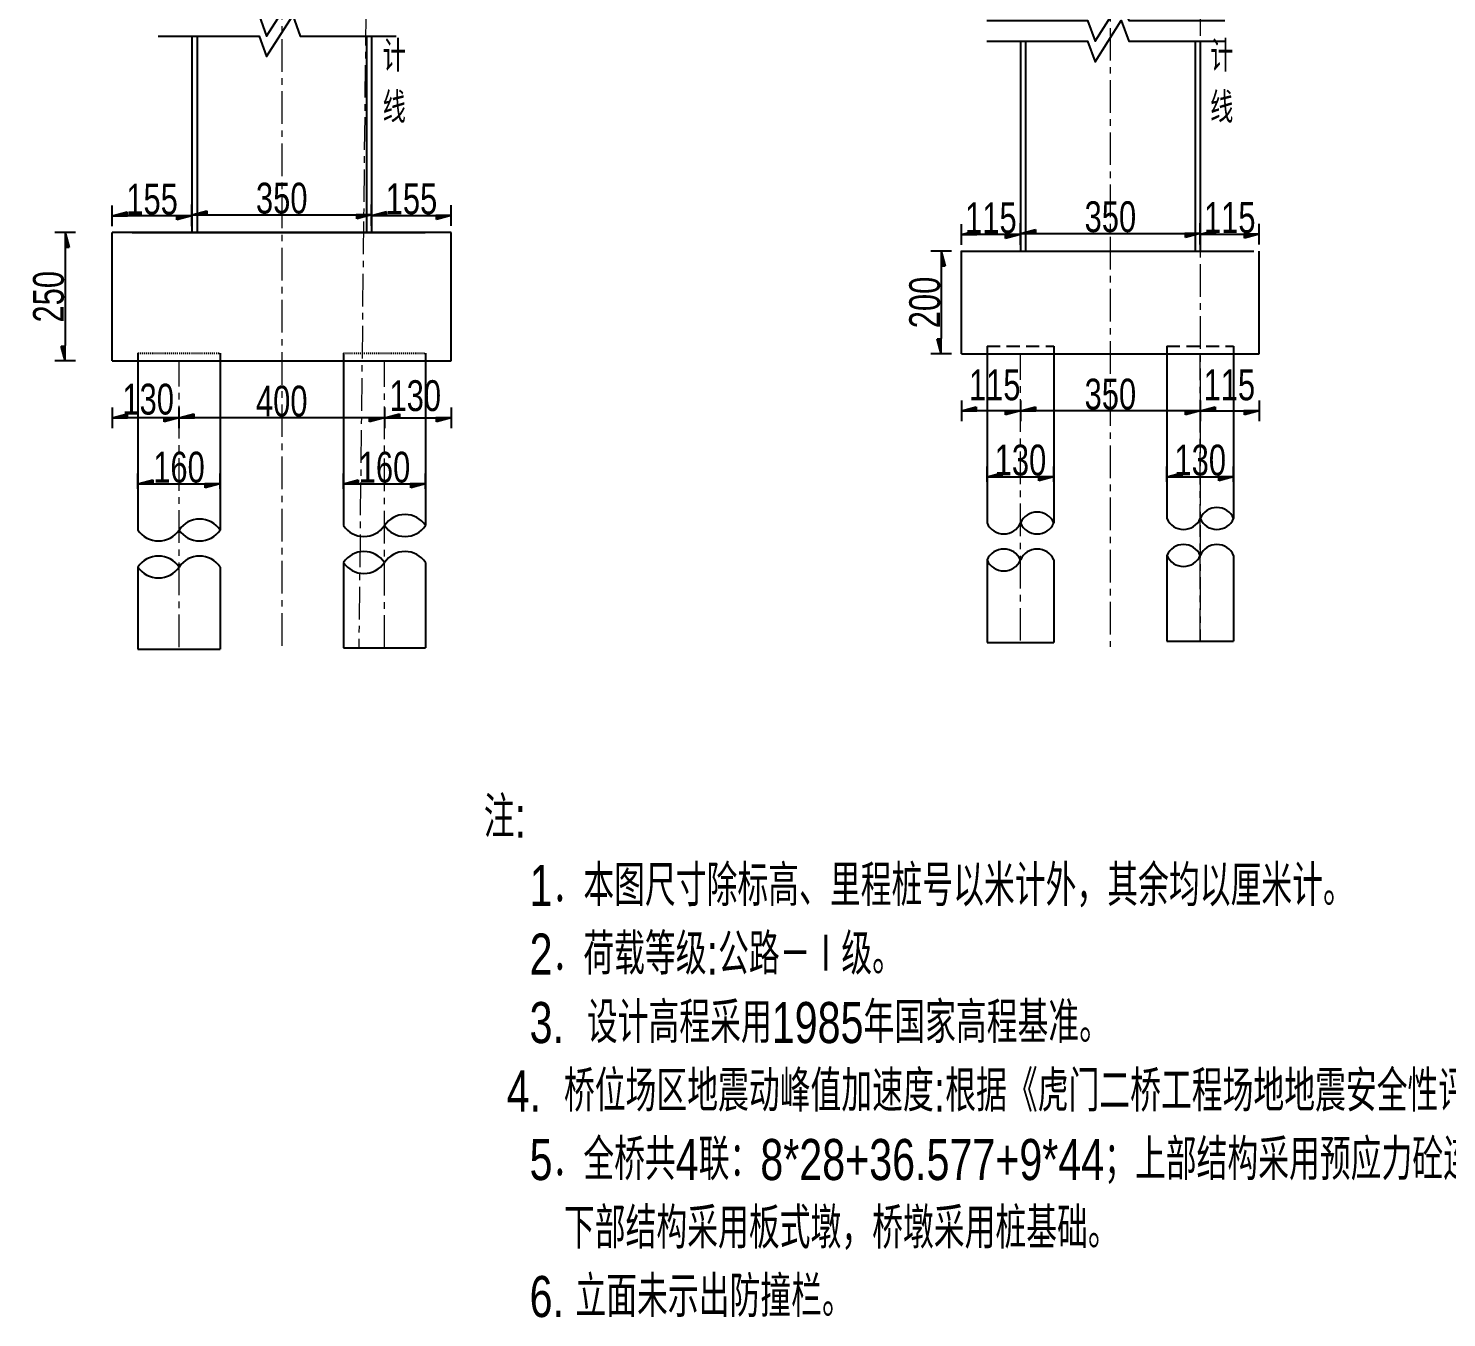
# Model space of a CAD drawing. Header units: millimetres. Extents: x 0 to 987207, y 0 to 5060561.
# Drawn here: x 494023.4 to 494161.5, y 2529962.8 to 2530088.3 of the extents above; entities that cross this region are included whole.
import ezdxf
from ezdxf.enums import TextEntityAlignment as Align

# ---------------------------------------------------------------- set-up
doc = ezdxf.new("R2010")
doc.units = ezdxf.units.MM
doc.header["$LTSCALE"] = 0.1
doc.linetypes.add('CENTER', pattern=[50.8, 31.75, -6.35, 6.35, -6.35])
doc.linetypes.add('DASHED', pattern=[19.05, 12.7, -6.35])
doc.layers.get('0').update_dxf_attribs({"linetype": 'CONTINUOUS'})
doc.layers.get('Defpoints').update_dxf_attribs({"color": 150, "linetype": 'CONTINUOUS'})
for name, color, linetype in [('1', 1, 'CONTINUOUS'), ('桥梁图表', 7, 'CONTINUOUS'), ('第1层（标注尺寸折断0.2）', 1, 'CONTINUOUS'), ('第3层（构造物外轮廓0.25~0.35）', 4, 'CONTINUOUS')]:
    doc.layers.add(name, color=color, linetype=linetype)
for name, color, linetype, lineweight in [('GC', 3, 'CONTINUOUS', 25), ('中心线', 5, 'CENTER', 18), ('文字', 7, 'CONTINUOUS', 0), ('轮廓线', 3, 'CONTINUOUS', 25)]:
    doc.layers.add(name, color=color, linetype=linetype, lineweight=lineweight)
doc.styles.add('BM_Anno', font='fsdb_e.shx', dxfattribs={"width": 0.75, "bigfont": 'hztxt.shx'})
doc.styles.add('BM_Dim', font='fsdb_e.shx', dxfattribs={"width": 0.75, "bigfont": 'hztxt.shx'})
doc.styles.add('BM_FST', font='fsdb_e.shx', dxfattribs={"width": 0.75, "bigfont": 'hztxt.shx'})
doc.dimstyles.new('1-200', dxfattribs={"dimtxt": 3, "dimasz": 1.5, "dimexe": 1, "dimexo": 0.1, "dimgap": 0.1, "dimtad": 1, "dimdec": 0, "dimlfac": 20, "dimdsep": 46, "dimtxsty": 'BM_Dim', "dimblk": 'ARR-1', "dimcen": 0.09, "dimclrd": 256, "dimclre": 256, "dimclrt": 7, "dimadec": 1, "dimazin": 2, "dimtfac": 1, "dimtdec": 0, "dimtmove": 2, "dimatfit": 3, "dimldrblk": 'ARR-1', "dimfxl": 1, "dimfxlon": 1, "dimtolj": 1, "dimtzin": 0, "dimlwd": 25, "dimarcsym": 1})

# ---------------------------------------------------------------- blocks, each defined once
blk = doc.blocks.new('ARR-1')
at = {"color": 1, "linetype": 'Continuous'}
for p, q in [((0, 0), (-1, 0)), ((0, 0), (-0.966, -0.259)), ((-0.966, -0.259), (-0.966, 0))]:
    blk.add_line(p, q, dxfattribs=at)
for points in [[(-0.966, -0.259), (-0.966, 0), (0, 0)], [(0, 0), (-0.966, 0), (-0.966, -0.259), (0, 0)], [(0, 0), (-0.966, -0.259), (-0.966, 0), (0, 0)], [(0, 0), (-0.966, -0.259), (-0.966, 0), (0, 0)]]:
    blk.add_solid(points, dxfattribs=at)
blk = doc.blocks.new('*D288')
at = {"layer": 'Defpoints', "color": 0}
for p in [(494137.47, 2530068.32), (494119.97, 2530066.59), (494137.47, 2530066.59)]:
    blk.add_point(p, dxfattribs=at)
at = {"layer": '第1层（标注尺寸折断0.2）', "lineweight": -2}
for p, q in [((494119.97, 2530067.32), (494119.97, 2530069.32)), ((494137.47, 2530067.32), (494137.47, 2530069.32))]:
    blk.add_line(p, q, dxfattribs=at)
at = {"layer": '第1层（标注尺寸折断0.2）', "lineweight": 25}
blk.add_line((494121.47, 2530068.32), (494135.97, 2530068.32), dxfattribs=at)
at = {"layer": '第1层（标注尺寸折断0.2）', "lineweight": 25, "xscale": 1.5, "yscale": 1.5, "zscale": 1.5, "rotation": 180}
blk.add_blockref('ARR-1', (494119.97, 2530068.32), dxfattribs=at)
at = {"layer": '第1层（标注尺寸折断0.2）', "lineweight": 25, "xscale": 1.5, "yscale": 1.5, "zscale": 1.5}
blk.add_blockref('ARR-1', (494137.47, 2530068.32), dxfattribs=at)
at = {"layer": '第1层（标注尺寸折断0.2）', "color": 7, "insert": (494128.72, 2530069.92), "char_height": 3, "attachment_point": 5, "style": 'BM_Dim'}
blk.add_mtext('\\A1;350', dxfattribs=at)
blk = doc.blocks.new('*D289')
at = {"layer": 'Defpoints', "color": 0}
for p in [(494114.22, 2530066.59), (494112.26, 2530056.59), (494113.42, 2530056.59)]:
    blk.add_point(p, dxfattribs=at)
at = {"layer": '第1层（标注尺寸折断0.2）', "lineweight": -2}
for p, q in [((494113.26, 2530066.59), (494111.26, 2530066.59)), ((494113.26, 2530056.59), (494111.26, 2530056.59))]:
    blk.add_line(p, q, dxfattribs=at)
at = {"layer": '第1层（标注尺寸折断0.2）', "lineweight": 25}
blk.add_line((494112.26, 2530065.09), (494112.26, 2530058.09), dxfattribs=at)
at = {"layer": '第1层（标注尺寸折断0.2）', "lineweight": 25, "xscale": 1.5, "yscale": 1.5, "zscale": 1.5}
for p, rotation in [((494112.26, 2530066.59), 90), ((494112.26, 2530056.59), 270)]:
    blk.add_blockref('ARR-1', p, dxfattribs=dict(at, rotation=rotation))
at = {"layer": '第1层（标注尺寸折断0.2）', "color": 7, "insert": (494110.66, 2530061.59), "char_height": 3, "attachment_point": 5, "rotation": 90, "style": 'BM_Dim'}
blk.add_mtext('\\A1;200', dxfattribs=at)
blk = doc.blocks.new('*D290')
at = {"layer": 'Defpoints', "color": 0}
for p in [(494119.97, 2530056.59), (494137.47, 2530056.28), (494119.97, 2530051.05)]:
    blk.add_point(p, dxfattribs=at)
at = {"layer": '第1层（标注尺寸折断0.2）', "lineweight": -2}
for p, q in [((494119.97, 2530052.05), (494119.97, 2530050.05)), ((494137.47, 2530052.05), (494137.47, 2530050.05))]:
    blk.add_line(p, q, dxfattribs=at)
at = {"layer": '第1层（标注尺寸折断0.2）', "lineweight": 25}
blk.add_line((494135.97, 2530051.05), (494121.47, 2530051.05), dxfattribs=at)
at = {"layer": '第1层（标注尺寸折断0.2）', "lineweight": 25, "xscale": 1.5, "yscale": 1.5, "zscale": 1.5, "rotation": 180}
blk.add_blockref('ARR-1', (494119.97, 2530051.05), dxfattribs=at)
at = {"layer": '第1层（标注尺寸折断0.2）', "lineweight": 25, "xscale": 1.5, "yscale": 1.5, "zscale": 1.5}
blk.add_blockref('ARR-1', (494137.47, 2530051.05), dxfattribs=at)
at = {"layer": '第1层（标注尺寸折断0.2）', "color": 7, "insert": (494128.72, 2530052.65), "char_height": 3, "attachment_point": 5, "style": 'BM_Dim'}
blk.add_mtext('\\A1;350', dxfattribs=at)
blk = doc.blocks.new('*D291')
at = {"layer": 'Defpoints', "color": 0}
for p in [(494114.22, 2530056.59), (494119.97, 2530056.59), (494114.22, 2530051.05)]:
    blk.add_point(p, dxfattribs=at)
at = {"layer": '第1层（标注尺寸折断0.2）', "lineweight": -2}
for p, q in [((494114.22, 2530052.05), (494114.22, 2530050.05)), ((494119.97, 2530052.05), (494119.97, 2530050.05))]:
    blk.add_line(p, q, dxfattribs=at)
at = {"layer": '第1层（标注尺寸折断0.2）', "lineweight": 25}
blk.add_line((494118.47, 2530051.05), (494115.72, 2530051.05), dxfattribs=at)
at = {"layer": '第1层（标注尺寸折断0.2）', "lineweight": 25, "xscale": 1.5, "yscale": 1.5, "zscale": 1.5, "rotation": 180}
blk.add_blockref('ARR-1', (494114.22, 2530051.05), dxfattribs=at)
at = {"layer": '第1层（标注尺寸折断0.2）', "lineweight": 25, "xscale": 1.5, "yscale": 1.5, "zscale": 1.5}
blk.add_blockref('ARR-1', (494119.97, 2530051.05), dxfattribs=at)
at = {"layer": '第1层（标注尺寸折断0.2）', "color": 7, "insert": (494117.46, 2530053.55), "char_height": 3, "attachment_point": 5, "style": 'BM_Dim'}
blk.add_mtext('\\A1;115', dxfattribs=at)
blk = doc.blocks.new('*D292')
at = {"layer": 'Defpoints', "color": 0}
for p in [(494137.47, 2530056.59), (494143.22, 2530056.59), (494143.22, 2530051.05)]:
    blk.add_point(p, dxfattribs=at)
at = {"layer": '第1层（标注尺寸折断0.2）', "lineweight": -2}
for p, q in [((494137.47, 2530052.05), (494137.47, 2530050.05)), ((494143.22, 2530052.05), (494143.22, 2530050.05))]:
    blk.add_line(p, q, dxfattribs=at)
at = {"layer": '第1层（标注尺寸折断0.2）', "lineweight": 25}
blk.add_line((494138.97, 2530051.05), (494141.72, 2530051.05), dxfattribs=at)
at = {"layer": '第1层（标注尺寸折断0.2）', "lineweight": 25, "xscale": 1.5, "yscale": 1.5, "zscale": 1.5, "rotation": 180}
blk.add_blockref('ARR-1', (494137.47, 2530051.05), dxfattribs=at)
at = {"layer": '第1层（标注尺寸折断0.2）', "lineweight": 25, "xscale": 1.5, "yscale": 1.5, "zscale": 1.5}
blk.add_blockref('ARR-1', (494143.22, 2530051.05), dxfattribs=at)
at = {"layer": '第1层（标注尺寸折断0.2）', "color": 7, "insert": (494140.3, 2530053.55), "char_height": 3, "attachment_point": 5, "style": 'BM_Dim'}
blk.add_mtext('\\A1;115', dxfattribs=at)
blk = doc.blocks.new('*D293')
at = {"layer": '1', "linetype": 'Continuous', "lineweight": -2}
for p, q in [((494116.72, 2530044.13), (494116.72, 2530045.63)), ((494123.22, 2530044.13), (494123.22, 2530045.63))]:
    blk.add_line(p, q, dxfattribs=at)
at = {"layer": '1', "linetype": 'Continuous', "lineweight": 25}
blk.add_line((494118.22, 2530044.63), (494121.72, 2530044.63), dxfattribs=at)
at = {"layer": 'Defpoints', "color": 0, "linetype": 'Continuous'}
for p in [(494123.22, 2530044.63), (494116.72, 2530044.03), (494123.22, 2530044.03)]:
    blk.add_point(p, dxfattribs=at)
at = {"layer": '1', "linetype": 'Continuous', "lineweight": 25, "xscale": 1.5, "yscale": 1.5, "zscale": 1.5, "rotation": 180}
blk.add_blockref('ARR-1', (494116.72, 2530044.63), dxfattribs=at)
at = {"layer": '1', "linetype": 'Continuous', "lineweight": 25, "xscale": 1.5, "yscale": 1.5, "zscale": 1.5}
blk.add_blockref('ARR-1', (494123.22, 2530044.63), dxfattribs=at)
at = {"layer": '1', "color": 7, "linetype": 'Continuous', "insert": (494119.97, 2530046.23), "char_height": 3, "attachment_point": 5, "style": 'BM_Dim'}
blk.add_mtext('\\A1;130', dxfattribs=at)
blk = doc.blocks.new('*D294')
at = {"layer": '1', "linetype": 'Continuous', "lineweight": -2}
for p, q in [((494134.22, 2530044.13), (494134.22, 2530045.63)), ((494140.72, 2530044.13), (494140.72, 2530045.63))]:
    blk.add_line(p, q, dxfattribs=at)
at = {"layer": '1', "linetype": 'Continuous', "lineweight": 25}
blk.add_line((494135.72, 2530044.63), (494139.22, 2530044.63), dxfattribs=at)
at = {"layer": 'Defpoints', "color": 0, "linetype": 'Continuous'}
for p in [(494140.72, 2530044.63), (494134.22, 2530044.03), (494140.72, 2530044.03)]:
    blk.add_point(p, dxfattribs=at)
at = {"layer": '1', "linetype": 'Continuous', "lineweight": 25, "xscale": 1.5, "yscale": 1.5, "zscale": 1.5, "rotation": 180}
blk.add_blockref('ARR-1', (494134.22, 2530044.63), dxfattribs=at)
at = {"layer": '1', "linetype": 'Continuous', "lineweight": 25, "xscale": 1.5, "yscale": 1.5, "zscale": 1.5}
blk.add_blockref('ARR-1', (494140.72, 2530044.63), dxfattribs=at)
at = {"layer": '1', "color": 7, "linetype": 'Continuous', "insert": (494137.47, 2530046.23), "char_height": 3, "attachment_point": 5, "style": 'BM_Dim'}
blk.add_mtext('\\A1;130', dxfattribs=at)
blk = doc.blocks.new('*D295')
at = {"layer": '1', "linetype": 'Continuous', "lineweight": -2}
for p, q in [((494114.22, 2530067.21), (494114.22, 2530069.21)), ((494119.97, 2530067.21), (494119.97, 2530069.21))]:
    blk.add_line(p, q, dxfattribs=at)
at = {"layer": '1', "linetype": 'Continuous', "lineweight": 25}
blk.add_line((494118.47, 2530068.21), (494115.72, 2530068.21), dxfattribs=at)
at = {"layer": 'Defpoints', "color": 0, "linetype": 'Continuous'}
for p in [(494114.22, 2530068.21), (494114.22, 2530066.59), (494119.97, 2530066.59)]:
    blk.add_point(p, dxfattribs=at)
at = {"layer": '1', "linetype": 'Continuous', "lineweight": 25, "xscale": 1.5, "yscale": 1.5, "zscale": 1.5, "rotation": 180}
blk.add_blockref('ARR-1', (494114.22, 2530068.21), dxfattribs=at)
at = {"layer": '1', "linetype": 'Continuous', "lineweight": 25, "xscale": 1.5, "yscale": 1.5, "zscale": 1.5}
blk.add_blockref('ARR-1', (494119.97, 2530068.21), dxfattribs=at)
at = {"layer": '1', "color": 7, "linetype": 'Continuous', "insert": (494117.09, 2530069.81), "char_height": 3, "attachment_point": 5, "style": 'BM_Dim'}
blk.add_mtext('\\A1;115', dxfattribs=at)
blk = doc.blocks.new('*D296')
at = {"layer": '1', "linetype": 'Continuous', "lineweight": -2}
for p, q in [((494137.47, 2530067.24), (494137.47, 2530069.24)), ((494143.22, 2530067.24), (494143.22, 2530069.24))]:
    blk.add_line(p, q, dxfattribs=at)
at = {"layer": '1', "linetype": 'Continuous', "lineweight": 25}
blk.add_line((494138.97, 2530068.24), (494141.72, 2530068.24), dxfattribs=at)
at = {"layer": 'Defpoints', "color": 0, "linetype": 'Continuous'}
for p in [(494143.22, 2530068.24), (494137.47, 2530066.59), (494143.22, 2530066.59)]:
    blk.add_point(p, dxfattribs=at)
at = {"layer": '1', "linetype": 'Continuous', "lineweight": 25, "xscale": 1.5, "yscale": 1.5, "zscale": 1.5, "rotation": 180}
blk.add_blockref('ARR-1', (494137.47, 2530068.24), dxfattribs=at)
at = {"layer": '1', "linetype": 'Continuous', "lineweight": 25, "xscale": 1.5, "yscale": 1.5, "zscale": 1.5}
blk.add_blockref('ARR-1', (494143.22, 2530068.24), dxfattribs=at)
at = {"layer": '1', "color": 7, "linetype": 'Continuous', "insert": (494140.34, 2530069.84), "char_height": 3, "attachment_point": 5, "style": 'BM_Dim'}
blk.add_mtext('\\A1;115', dxfattribs=at)
blk = doc.blocks.new('*D366')
at = {"layer": '1', "linetype": 'Continuous', "lineweight": -2}
for p, q in [((494039.31, 2530069.13), (494039.31, 2530071.13)), ((494056.81, 2530069.13), (494056.81, 2530071.13))]:
    blk.add_line(p, q, dxfattribs=at)
at = {"layer": '1', "linetype": 'Continuous', "lineweight": 25}
blk.add_line((494040.81, 2530070.13), (494055.31, 2530070.13), dxfattribs=at)
at = {"layer": 'Defpoints', "color": 0, "linetype": 'Continuous'}
for p in [(494056.81, 2530070.13), (494039.31, 2530068.4), (494056.81, 2530068.4)]:
    blk.add_point(p, dxfattribs=at)
at = {"layer": '1', "linetype": 'Continuous', "lineweight": 25, "xscale": 1.5, "yscale": 1.5, "zscale": 1.5, "rotation": 180}
blk.add_blockref('ARR-1', (494039.31, 2530070.13), dxfattribs=at)
at = {"layer": '1', "linetype": 'Continuous', "lineweight": 25, "xscale": 1.5, "yscale": 1.5, "zscale": 1.5}
blk.add_blockref('ARR-1', (494056.81, 2530070.13), dxfattribs=at)
at = {"layer": '1', "color": 7, "linetype": 'Continuous', "insert": (494048.06, 2530071.73), "char_height": 3, "attachment_point": 5, "style": 'BM_Dim'}
blk.add_mtext('\\A1;350', dxfattribs=at)
blk = doc.blocks.new('*D367')
at = {"layer": '1', "linetype": 'Continuous', "lineweight": -2}
for p, q in [((494027.97, 2530068.4), (494025.97, 2530068.4)), ((494027.97, 2530055.9), (494025.97, 2530055.9))]:
    blk.add_line(p, q, dxfattribs=at)
at = {"layer": '1', "linetype": 'Continuous', "lineweight": 25}
blk.add_line((494026.97, 2530066.9), (494026.97, 2530057.4), dxfattribs=at)
at = {"layer": 'Defpoints', "color": 0, "linetype": 'Continuous'}
for p in [(494028.93, 2530068.4), (494026.97, 2530055.9), (494031.56, 2530055.9)]:
    blk.add_point(p, dxfattribs=at)
at = {"layer": '1', "linetype": 'Continuous', "lineweight": 25, "xscale": 1.5, "yscale": 1.5, "zscale": 1.5}
for p, rotation in [((494026.97, 2530068.4), 90), ((494026.97, 2530055.9), 270)]:
    blk.add_blockref('ARR-1', p, dxfattribs=dict(at, rotation=rotation))
at = {"layer": '1', "color": 7, "linetype": 'Continuous', "insert": (494025.37, 2530062.15), "char_height": 3, "attachment_point": 5, "rotation": 90, "style": 'BM_Dim'}
blk.add_mtext('\\A1;250', dxfattribs=at)
blk = doc.blocks.new('*D368')
at = {"layer": 'Defpoints', "color": 0}
for p in [(494038.06, 2530055.9), (494058.06, 2530055.9), (494038.06, 2530050.37)]:
    blk.add_point(p, dxfattribs=at)
at = {"layer": '第1层（标注尺寸折断0.2）', "lineweight": -2}
for p, q in [((494038.06, 2530051.37), (494038.06, 2530049.37)), ((494058.06, 2530051.37), (494058.06, 2530049.37))]:
    blk.add_line(p, q, dxfattribs=at)
at = {"layer": '第1层（标注尺寸折断0.2）', "lineweight": 25}
blk.add_line((494056.56, 2530050.37), (494039.56, 2530050.37), dxfattribs=at)
at = {"layer": '第1层（标注尺寸折断0.2）', "lineweight": 25, "xscale": 1.5, "yscale": 1.5, "zscale": 1.5, "rotation": 180}
blk.add_blockref('ARR-1', (494038.06, 2530050.37), dxfattribs=at)
at = {"layer": '第1层（标注尺寸折断0.2）', "lineweight": 25, "xscale": 1.5, "yscale": 1.5, "zscale": 1.5}
blk.add_blockref('ARR-1', (494058.06, 2530050.37), dxfattribs=at)
at = {"layer": '第1层（标注尺寸折断0.2）', "color": 7, "insert": (494048.06, 2530051.97), "char_height": 3, "attachment_point": 5, "style": 'BM_Dim'}
blk.add_mtext('\\A1;400', dxfattribs=at)
blk = doc.blocks.new('*D369')
at = {"layer": 'Defpoints', "color": 0}
for p in [(494031.56, 2530055.9), (494038.06, 2530055.9), (494031.56, 2530050.37)]:
    blk.add_point(p, dxfattribs=at)
at = {"layer": '第1层（标注尺寸折断0.2）', "lineweight": -2}
for p, q in [((494031.56, 2530051.37), (494031.56, 2530049.37)), ((494038.06, 2530051.37), (494038.06, 2530049.37))]:
    blk.add_line(p, q, dxfattribs=at)
at = {"layer": '第1层（标注尺寸折断0.2）', "lineweight": 25}
blk.add_line((494036.56, 2530050.37), (494033.06, 2530050.37), dxfattribs=at)
at = {"layer": '第1层（标注尺寸折断0.2）', "lineweight": 25, "xscale": 1.5, "yscale": 1.5, "zscale": 1.5, "rotation": 180}
blk.add_blockref('ARR-1', (494031.56, 2530050.37), dxfattribs=at)
at = {"layer": '第1层（标注尺寸折断0.2）', "lineweight": 25, "xscale": 1.5, "yscale": 1.5, "zscale": 1.5}
blk.add_blockref('ARR-1', (494038.06, 2530050.37), dxfattribs=at)
at = {"layer": '第1层（标注尺寸折断0.2）', "color": 7, "insert": (494035.06, 2530052.16), "char_height": 3, "attachment_point": 5, "style": 'BM_Dim'}
blk.add_mtext('\\A1;130', dxfattribs=at)
blk = doc.blocks.new('*D370')
at = {"layer": 'Defpoints', "color": 0}
for p in [(494058.06, 2530055.9), (494064.56, 2530055.9), (494064.56, 2530050.37)]:
    blk.add_point(p, dxfattribs=at)
at = {"layer": '第1层（标注尺寸折断0.2）', "lineweight": -2}
for p, q in [((494058.06, 2530051.37), (494058.06, 2530049.37)), ((494064.56, 2530051.37), (494064.56, 2530049.37))]:
    blk.add_line(p, q, dxfattribs=at)
at = {"layer": '第1层（标注尺寸折断0.2）', "lineweight": 25}
blk.add_line((494059.56, 2530050.37), (494063.06, 2530050.37), dxfattribs=at)
at = {"layer": '第1层（标注尺寸折断0.2）', "lineweight": 25, "xscale": 1.5, "yscale": 1.5, "zscale": 1.5, "rotation": 180}
blk.add_blockref('ARR-1', (494058.06, 2530050.37), dxfattribs=at)
at = {"layer": '第1层（标注尺寸折断0.2）', "lineweight": 25, "xscale": 1.5, "yscale": 1.5, "zscale": 1.5}
blk.add_blockref('ARR-1', (494064.56, 2530050.37), dxfattribs=at)
at = {"layer": '第1层（标注尺寸折断0.2）', "color": 7, "insert": (494061.06, 2530052.5), "char_height": 3, "attachment_point": 5, "style": 'BM_Dim'}
blk.add_mtext('\\A1;130', dxfattribs=at)
blk = doc.blocks.new('*D371')
at = {"layer": '1', "linetype": 'Continuous', "lineweight": -2}
for p, q in [((494034.06, 2530043.45), (494034.06, 2530044.94)), ((494042.06, 2530043.45), (494042.06, 2530044.94))]:
    blk.add_line(p, q, dxfattribs=at)
at = {"layer": '1', "linetype": 'Continuous', "lineweight": 25}
blk.add_line((494035.56, 2530043.94), (494040.56, 2530043.94), dxfattribs=at)
at = {"layer": 'Defpoints', "color": 0, "linetype": 'Continuous'}
for p in [(494034.06, 2530043.35), (494042.06, 2530043.94), (494042.06, 2530043.35)]:
    blk.add_point(p, dxfattribs=at)
at = {"layer": '1', "linetype": 'Continuous', "lineweight": 25, "xscale": 1.5, "yscale": 1.5, "zscale": 1.5, "rotation": 180}
blk.add_blockref('ARR-1', (494034.06, 2530043.94), dxfattribs=at)
at = {"layer": '1', "linetype": 'Continuous', "lineweight": 25, "xscale": 1.5, "yscale": 1.5, "zscale": 1.5}
blk.add_blockref('ARR-1', (494042.06, 2530043.94), dxfattribs=at)
at = {"layer": '1', "color": 7, "linetype": 'Continuous', "insert": (494038.06, 2530045.54), "char_height": 3, "attachment_point": 5, "style": 'BM_Dim'}
blk.add_mtext('\\A1;160', dxfattribs=at)
blk = doc.blocks.new('*D372')
at = {"layer": '1', "linetype": 'Continuous', "lineweight": -2}
for p, q in [((494054.06, 2530043.45), (494054.06, 2530044.94)), ((494062.06, 2530043.45), (494062.06, 2530044.94))]:
    blk.add_line(p, q, dxfattribs=at)
at = {"layer": '1', "linetype": 'Continuous', "lineweight": 25}
blk.add_line((494055.56, 2530043.94), (494060.56, 2530043.94), dxfattribs=at)
at = {"layer": 'Defpoints', "color": 0, "linetype": 'Continuous'}
for p in [(494054.06, 2530043.35), (494062.06, 2530043.94), (494062.06, 2530043.35)]:
    blk.add_point(p, dxfattribs=at)
at = {"layer": '1', "linetype": 'Continuous', "lineweight": 25, "xscale": 1.5, "yscale": 1.5, "zscale": 1.5, "rotation": 180}
blk.add_blockref('ARR-1', (494054.06, 2530043.94), dxfattribs=at)
at = {"layer": '1', "linetype": 'Continuous', "lineweight": 25, "xscale": 1.5, "yscale": 1.5, "zscale": 1.5}
blk.add_blockref('ARR-1', (494062.06, 2530043.94), dxfattribs=at)
at = {"layer": '1', "color": 7, "linetype": 'Continuous', "insert": (494058.06, 2530045.54), "char_height": 3, "attachment_point": 5, "style": 'BM_Dim'}
blk.add_mtext('\\A1;160', dxfattribs=at)
blk = doc.blocks.new('*D373')
at = {"layer": '1', "linetype": 'Continuous', "lineweight": -2}
for p, q in [((494031.56, 2530069.03), (494031.56, 2530071.03)), ((494039.31, 2530069.03), (494039.31, 2530071.03))]:
    blk.add_line(p, q, dxfattribs=at)
at = {"layer": '1', "linetype": 'Continuous', "lineweight": 25}
blk.add_line((494037.81, 2530070.03), (494033.06, 2530070.03), dxfattribs=at)
at = {"layer": 'Defpoints', "color": 0, "linetype": 'Continuous'}
for p in [(494031.56, 2530070.03), (494031.56, 2530068.4), (494039.31, 2530068.4)]:
    blk.add_point(p, dxfattribs=at)
at = {"layer": '1', "linetype": 'Continuous', "lineweight": 25, "xscale": 1.5, "yscale": 1.5, "zscale": 1.5, "rotation": 180}
blk.add_blockref('ARR-1', (494031.56, 2530070.03), dxfattribs=at)
at = {"layer": '1', "linetype": 'Continuous', "lineweight": 25, "xscale": 1.5, "yscale": 1.5, "zscale": 1.5}
blk.add_blockref('ARR-1', (494039.31, 2530070.03), dxfattribs=at)
at = {"layer": '1', "color": 7, "linetype": 'Continuous', "insert": (494035.44, 2530071.63), "char_height": 3, "attachment_point": 5, "style": 'BM_Dim'}
blk.add_mtext('\\A1;155', dxfattribs=at)
blk = doc.blocks.new('*D374')
at = {"layer": '1', "linetype": 'Continuous', "lineweight": -2}
for p, q in [((494056.81, 2530069.06), (494056.81, 2530071.06)), ((494064.56, 2530069.06), (494064.56, 2530071.06))]:
    blk.add_line(p, q, dxfattribs=at)
at = {"layer": '1', "linetype": 'Continuous', "lineweight": 25}
blk.add_line((494058.31, 2530070.06), (494063.06, 2530070.06), dxfattribs=at)
at = {"layer": 'Defpoints', "color": 0, "linetype": 'Continuous'}
for p in [(494064.56, 2530070.06), (494056.81, 2530068.4), (494064.56, 2530068.4)]:
    blk.add_point(p, dxfattribs=at)
at = {"layer": '1', "linetype": 'Continuous', "lineweight": 25, "xscale": 1.5, "yscale": 1.5, "zscale": 1.5, "rotation": 180}
blk.add_blockref('ARR-1', (494056.81, 2530070.06), dxfattribs=at)
at = {"layer": '1', "linetype": 'Continuous', "lineweight": 25, "xscale": 1.5, "yscale": 1.5, "zscale": 1.5}
blk.add_blockref('ARR-1', (494064.56, 2530070.06), dxfattribs=at)
at = {"layer": '1', "color": 7, "linetype": 'Continuous', "insert": (494060.69, 2530071.66), "char_height": 3, "attachment_point": 5, "style": 'BM_Dim'}
blk.add_mtext('\\A1;155', dxfattribs=at)

msp = doc.modelspace()

# ---------------------------------------------------------------- linework, layer by layer
at = {"layer": '1', "color": 1, "linetype": 'DASHED', "ltscale": 0.01}
for p, q in [((494034.0631, 2530056.6533), (494042.0631, 2530056.6533)), ((494054.0631, 2530056.6533), (494062.0631, 2530056.6533))]:
    msp.add_line(p, q, dxfattribs=at)
at = {"layer": 'GC', "color": 4, "linetype": 'DASHED'}
for p, q in [((494116.7193, 2530057.339), (494123.2193, 2530057.339)), ((494134.2193, 2530057.339), (494140.7193, 2530057.339))]:
    msp.add_line(p, q, dxfattribs=at)
at = {"layer": '中心线'}
for p, q in [((494137.4586, 2530146.6049), (494137.4693, 2530028.6171)), ((494056.8116, 2530140.5857), (494055.5616, 2530027.9727)), ((494048.0631, 2530122.7929), (494048.0631, 2530027.7578)), ((494128.7101, 2530118.7929), (494128.7101, 2530028.0754)), ((494119.9693, 2530028.6706), (494119.9693, 2530056.589)), ((494137.4693, 2530028.6171), (494137.4693, 2530056.589)), ((494038.0631, 2530028.0262), (494038.0631, 2530055.9033)), ((494058.0631, 2530027.9727), (494058.0631, 2530055.9033))]:
    msp.add_line(p, q, dxfattribs=at)
at = {"layer": '桥梁图表', "color": 1, "linetype": 'Continuous'}
for points in [[(494036.037, 2530089.5278), (494045.8627, 2530089.5278), (494046.5907, 2530087.5278), (494049.1348, 2530091.5278), (494049.8627, 2530089.5278), (494059.2146, 2530089.5278)], [(494116.684, 2530089.0278), (494126.5097, 2530089.0278), (494127.2377, 2530087.0278), (494129.7818, 2530091.0278), (494130.5097, 2530089.0278), (494139.8616, 2530089.0278)], [(494036.037, 2530087.5278), (494045.8627, 2530087.5278), (494046.5907, 2530085.5278), (494049.1348, 2530089.5278), (494049.8627, 2530087.5278), (494059.2146, 2530087.5278)], [(494116.684, 2530087.0278), (494126.5097, 2530087.0278), (494127.2377, 2530085.0278), (494129.7818, 2530089.0278), (494130.5097, 2530087.0278), (494139.8616, 2530087.0278)]]:
    msp.add_lwpolyline(points, dxfattribs=at)
at = {"layer": '第1层（标注尺寸折断0.2）'}
for centre, radius, start, end in [((494139.0943, 2530039.858), 1.7711, 23.435239, 156.564761), ((494040.0631, 2530038.0963), 2.4083, 33.85308, 146.14692), ((494060.0631, 2530038.5351), 2.4083, 33.85308, 146.14692), ((494118.3443, 2530040.828), 1.7711, 203.435239, 336.564761), ((494121.5943, 2530039.4192), 1.7711, 23.435239, 156.564761), ((494121.5943, 2530040.828), 1.7711, 203.435239, 336.564761), ((494135.8443, 2530041.2668), 1.7711, 203.435239, 336.564761), ((494139.0943, 2530041.2668), 1.7711, 203.435239, 336.564761), ((494036.0631, 2530040.7794), 2.4083, 213.85308, 326.14692), ((494040.0631, 2530040.7794), 2.4083, 213.85308, 326.14692), ((494056.0631, 2530041.2182), 2.4083, 213.85308, 326.14692), ((494060.0631, 2530041.2182), 2.4083, 213.85308, 326.14692), ((494056.0631, 2530034.9351), 2.4083, 33.853081, 146.146919), ((494060.0631, 2530034.9351), 2.4083, 33.85308, 146.14692), ((494118.3443, 2530035.8192), 1.7711, 23.43524, 156.56476), ((494121.5943, 2530035.8192), 1.7711, 23.435238, 156.564762), ((494135.8443, 2530036.258), 1.7711, 23.43524, 156.56476), ((494139.0943, 2530036.258), 1.7711, 23.435238, 156.564762), ((494036.0631, 2530034.4963), 2.4083, 33.853081, 146.146919), ((494040.0631, 2530034.4963), 2.4083, 33.85308, 146.14692), ((494056.0631, 2530037.6182), 2.4083, 213.85308, 326.14692), ((494118.3443, 2530037.228), 1.7711, 203.435239, 336.564761), ((494135.8443, 2530037.6668), 1.7711, 203.435239, 336.564761), ((494036.0631, 2530037.1794), 2.4083, 213.85308, 326.14692)]:
    msp.add_arc(centre, radius, start, end, dxfattribs=at)
at = {"layer": '第3层（构造物外轮廓0.25~0.35）'}
for p, q in [((494039.3131, 2530087.5278), (494039.3131, 2530068.4203)), ((494039.8131, 2530087.5278), (494039.8131, 2530068.4203)), ((494056.3131, 2530087.5278), (494056.3131, 2530068.4203)), ((494056.8131, 2530087.5278), (494056.8131, 2530068.4203)), ((494119.9601, 2530087.0278), (494119.9601, 2530066.589)), ((494120.4601, 2530087.0278), (494120.4601, 2530066.589)), ((494136.9601, 2530087.0278), (494136.9601, 2530066.589)), ((494137.4601, 2530087.0278), (494137.4601, 2530066.589)), ((494064.5631, 2530068.4033), (494031.5631, 2530068.4033)), ((494031.5631, 2530055.9033), (494031.5631, 2530068.4033)), ((494064.5631, 2530055.9033), (494064.5631, 2530068.4033)), ((494114.1693, 2530066.589), (494142.6693, 2530066.589)), ((494114.2193, 2530056.589), (494114.2193, 2530066.589)), ((494143.2193, 2530056.589), (494143.2193, 2530066.589)), ((494034.0631, 2530056.6533), (494034.0631, 2530039.4379)), ((494042.0631, 2530056.6533), (494042.0631, 2530039.4379)), ((494054.0631, 2530056.6533), (494054.0631, 2530039.8766)), ((494062.0631, 2530056.6533), (494062.0631, 2530039.8766)), ((494114.2193, 2530056.589), (494143.2193, 2530056.589)), ((494116.7193, 2530057.339), (494116.7193, 2530040.1236)), ((494123.2193, 2530057.339), (494123.2193, 2530040.1236)), ((494134.2193, 2530057.339), (494134.2193, 2530040.5624)), ((494140.7193, 2530057.339), (494140.7193, 2530040.5624)), ((494031.5631, 2530055.9033), (494064.5631, 2530055.9033)), ((494054.0631, 2530036.2766), (494054.0631, 2530027.9727)), ((494062.0631, 2530036.2766), (494062.0631, 2530027.9727)), ((494116.7193, 2530036.5236), (494116.7193, 2530028.4794)), ((494123.2193, 2530036.5236), (494123.2193, 2530028.4794)), ((494134.2193, 2530036.9624), (494134.2193, 2530028.6171)), ((494140.7193, 2530036.9624), (494140.7193, 2530028.6171)), ((494034.0631, 2530035.8379), (494034.0631, 2530027.835)), ((494042.0631, 2530035.8379), (494042.0631, 2530027.835)), ((494034.0631, 2530027.835), (494042.0631, 2530027.835)), ((494054.0631, 2530027.9727), (494062.0631, 2530027.9727)), ((494116.7193, 2530028.4794), (494123.2193, 2530028.4794)), ((494134.2193, 2530028.6171), (494140.7193, 2530028.6171))]:
    msp.add_line(p, q, dxfattribs=at)
at = {"layer": '轮廓线'}
for p, q in [((494033.5131, 2530068.4033), (494062.0131, 2530068.4033)), ((494054.0631, 2530036.2766), (494054.0631, 2530031.8635)), ((494062.0631, 2530036.2766), (494062.0631, 2530031.8635)), ((494116.7193, 2530036.5236), (494116.7193, 2530032.1105)), ((494123.2193, 2530036.5236), (494123.2193, 2530032.1105)), ((494134.2193, 2530036.9624), (494134.2193, 2530032.5492)), ((494140.7193, 2530036.9624), (494140.7193, 2530032.5492)), ((494034.0631, 2530035.8379), (494034.0631, 2530031.4247)), ((494042.0631, 2530035.8379), (494042.0631, 2530031.4247))]:
    msp.add_line(p, q, dxfattribs=at)

# ---------------------------------------------------------------- texts
at = {"layer": '文字', "style": 'BM_FST', "width": 0.75}
for s, p in [('计', (494057.8882, 2530085.5712)), ('计', (494138.4352, 2530085.5712)), ('线', (494057.8882, 2530080.5712)), ('线', (494138.4352, 2530080.5712))]:
    msp.add_text(s, height=3, dxfattribs=at).set_placement(p, align=Align.MIDDLE_LEFT)
at = {"layer": '文字', "insert": (494067.7281, 2530013.4946), "char_height": 4, "attachment_point": 1, "style": 'BM_Anno'}
msp.add_mtext('注:\\P    1．本图尺寸除标高、里程桩号以米计外，其余均以厘米计。\\P    2．荷载等级:公路－Ⅰ级。\\P    3.  设计高程采用1985年国家高程基准。\\P  4.  桥位场区地震动峰值加速度:根据《虎门二桥工程场地地震安全性评价报告》50年超越概率10%的基岩地震动峰值加速度为0.08g。\\P    5．全桥共4联：8*28+36.577+9*44；上部结构采用预应力砼连续刚构箱梁；\\P       下部结构采用板式墩，桥墩采用桩基础。\\P    6. 立面未示出防撞栏。', dxfattribs=at)

# ---------------------------------------------------------------- dimensions: what is measured, and where the dimension line sits
at = {"layer": '1', "color": 1, "linetype": 'Continuous'}
for base, p1, p2, picture, middle in [((494031.5631, 2530070.0259), (494039.3131, 2530068.4033), (494031.5631, 2530068.4033), '*D373', (494035.4381, 2530071.6259)), ((494056.8131, 2530070.1312), (494039.3131, 2530068.4033), (494056.8131, 2530068.4033), '*D366', (494048.0631, 2530071.7312)), ((494064.5631, 2530070.0588), (494056.8131, 2530068.4033), (494064.5631, 2530068.4033), '*D374', (494060.6881, 2530071.6588)), ((494114.2193, 2530068.2116), (494119.9693, 2530066.589), (494114.2193, 2530066.589), '*D295', (494117.0943, 2530069.8116)), ((494143.2193, 2530068.2446), (494137.4693, 2530066.589), (494143.2193, 2530066.589), '*D296', (494140.3443, 2530069.8446)), ((494123.2193, 2530044.6257), (494116.7193, 2530044.0318), (494123.2193, 2530044.0318), '*D293', (494119.9693, 2530046.2257)), ((494140.7193, 2530044.6257), (494134.2193, 2530044.0318), (494140.7193, 2530044.0318), '*D294', (494137.4693, 2530046.2257))]:
    dim = msp.add_linear_dim(base=base, p1=p1, p2=p2, dimstyle='1-200', dxfattribs=at)
    dim.commit()
    dim.dimension.update_dxf_attribs({"geometry": picture, "text_midpoint": middle})
dim = msp.add_linear_dim(base=(494026.9663, 2530055.9033), p1=(494028.9254, 2530068.4033), p2=(494031.5631, 2530055.9033), angle=90, dimstyle='1-200', dxfattribs=at)
dim.commit()
dim.dimension.update_dxf_attribs({"geometry": '*D367', "text_midpoint": (494025.3663, 2530062.1533)})
for base, p1, p2, picture, middle in [((494042.0631, 2530043.9399), (494034.0631, 2530043.3461), (494042.0631, 2530043.3461), '*D371', (494038.0631, 2530045.5399)), ((494062.0631, 2530043.9399), (494054.0631, 2530043.3461), (494062.0631, 2530043.3461), '*D372', (494058.0631, 2530045.5399))]:
    dim = msp.add_linear_dim(base=base, p1=p1, p2=p2, text='160', dimstyle='1-200', dxfattribs=at)
    dim.commit()
    dim.dimension.update_dxf_attribs({"geometry": picture, "text_midpoint": middle})
at = {"layer": '第1层（标注尺寸折断0.2）'}
dim = msp.add_linear_dim(base=(494137.4693, 2530068.3169), p1=(494119.9693, 2530066.589), p2=(494137.4693, 2530066.589), dimstyle='1-200', dxfattribs=at)
dim.commit()
dim.dimension.update_dxf_attribs({"geometry": '*D288', "text_midpoint": (494128.7193, 2530069.9169)})
for base, p1, p2, angle, picture, middle in [((494112.2602, 2530056.589), (494114.2193, 2530066.589), (494113.4193, 2530056.589), 90, '*D289', (494110.6602, 2530061.589)), ((494119.9693, 2530051.0519), (494137.4693, 2530056.2765), (494119.9693, 2530056.589), 180, '*D290', (494128.7193, 2530052.6519)), ((494038.0631, 2530050.3661), (494058.0631, 2530055.9033), (494038.0631, 2530055.9033), 180, '*D368', (494048.0631, 2530051.9661))]:
    dim = msp.add_linear_dim(base=base, p1=p1, p2=p2, angle=angle, dimstyle='1-200', dxfattribs=at)
    dim.commit()
    dim.dimension.update_dxf_attribs({"geometry": picture, "text_midpoint": middle})
for base, p1, p2, picture, middle in [((494114.2193, 2530051.0519), (494119.9693, 2530056.589), (494114.2193, 2530056.589), '*D291', (494117.4622, 2530053.5519)), ((494031.5631, 2530050.3661), (494038.0631, 2530055.9033), (494031.5631, 2530055.9033), '*D369', (494035.0631, 2530052.1619))]:
    dim = msp.add_linear_dim(base=base, p1=p1, p2=p2, angle=180, dimstyle='1-200', dxfattribs=at)
    dim.commit()
    dim.dimension.update_dxf_attribs({"geometry": picture, "text_midpoint": middle, "dimtype": 160})
for base, p1, p2, picture, middle in [((494143.2193, 2530051.0519), (494137.4693, 2530056.589), (494143.2193, 2530056.589), '*D292', (494140.2979, 2530053.5519)), ((494064.5631, 2530050.3661), (494058.0631, 2530055.9033), (494064.5631, 2530055.9033), '*D370', (494061.0631, 2530052.4962))]:
    dim = msp.add_linear_dim(base=base, p1=p1, p2=p2, dimstyle='1-200', dxfattribs=at)
    dim.commit()
    dim.dimension.update_dxf_attribs({"geometry": picture, "text_midpoint": middle, "dimtype": 160})

doc.saveas('drawing.dxf')
